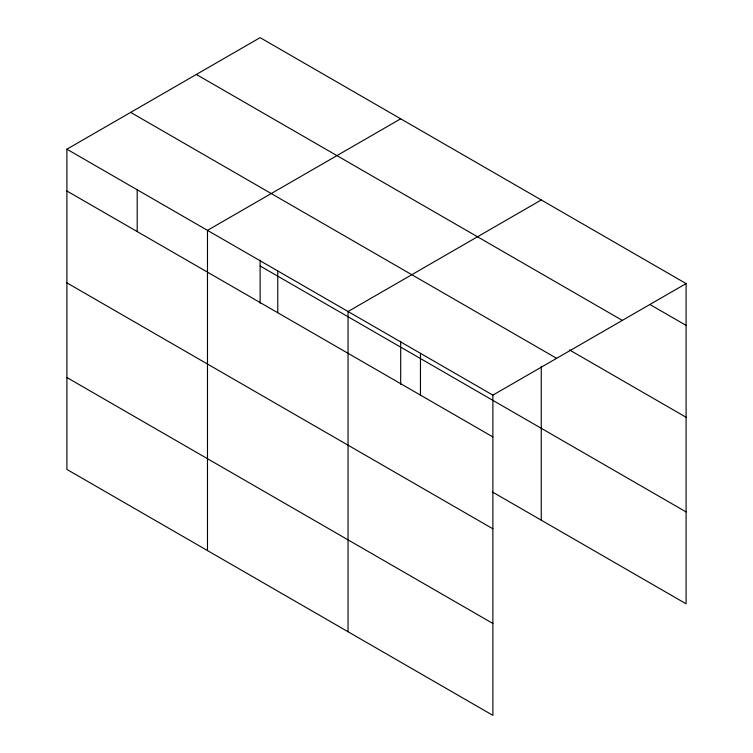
<?xml version="1.0" encoding="UTF-8"?>
<svg xmlns="http://www.w3.org/2000/svg" width="753" height="753" viewBox="0 0 753 753"><rect width="100%" height="100%" fill="white"/><g stroke="black" fill="none" stroke-linecap="round" stroke-linejoin="round"><path stroke-width="1.13" d="M66.904 149.198L492.876 395.137L492.876 715.35L66.904 469.42L66.904 149.198L260.124 37.65L686.096 283.58L686.096 603.802L492.368 491.954M400.69 118.805L207.48 230.362L207.48 550.575M541.266 199.969L348.046 311.516L348.046 631.729M492.876 395.137L686.096 283.58M649.886 304.476L686.096 325.381M196.364 74.462L622.336 320.392M569.428 349.9L686.096 417.256M130.664 112.385L556.636 358.324M260.124 265.988L686.096 511.918M66.904 190.998L492.876 436.928M66.904 282.874L492.876 528.804M66.904 377.535L492.876 623.475M541.266 366.363L541.266 520.182M420.466 353.326L420.466 395.118M400.69 341.297L400.69 384.359M277.763 270.939L277.763 312.73M260.124 260.143L260.124 303.205M137.197 189.784L137.197 231.576"/></g></svg>
